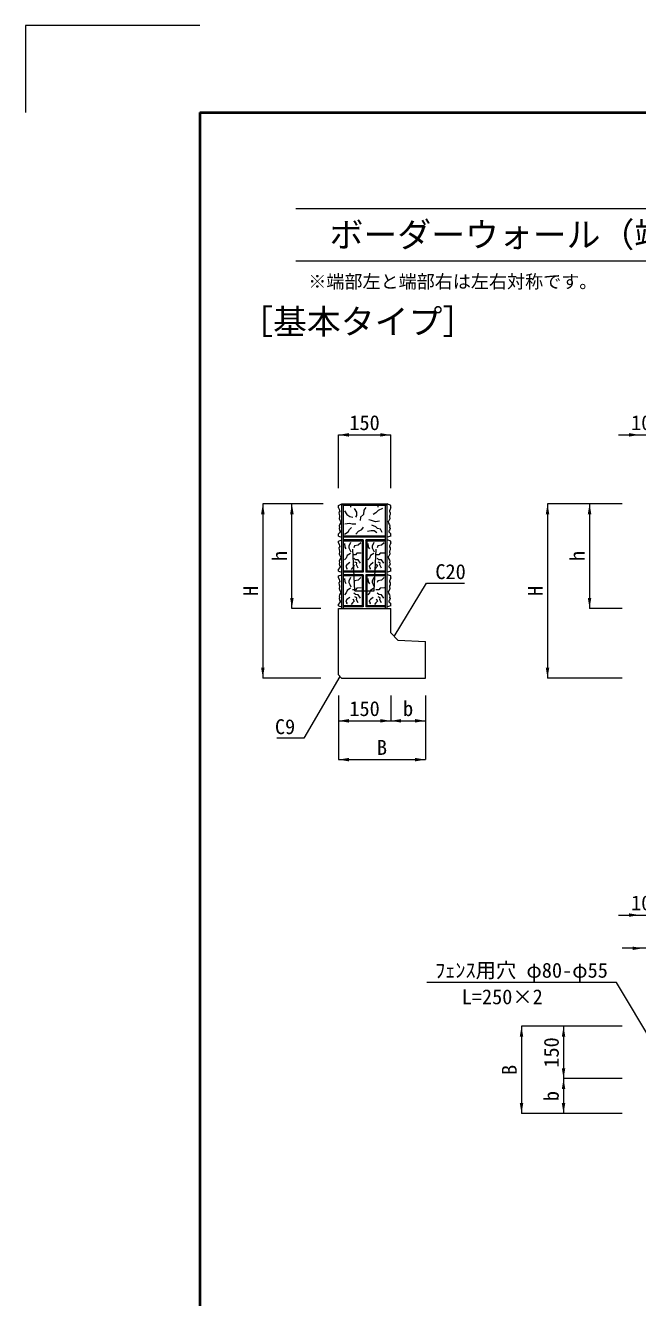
# Model space of a CAD drawing. Units: millimetres at full size. Extents: x 199178 to 219083, y 873019 to 880494.
# Drawn here: x 206506 to 208261, y 876797 to 880444 of the extents above; entities that cross this region are included whole.
import ezdxf
from ezdxf.enums import TextEntityAlignment as Align

# ---------------------------------------------------------------- set-up
doc = ezdxf.new("R2010")
doc.units = ezdxf.units.MM
doc.header["$LTSCALE"] = 20
doc.linetypes.add('DASHED_SPACED', pattern=[12, 6, -6])
for name, color, linetype, lineweight in [('0_2', 7, 'Continuous', 13), ('Defpoints_3', 7, 'Continuous', 13), ('図枠', 7, 'Continuous', 5), ('寸法線', 7, 'Continuous', 13), ('引出線', 4, 'Continuous', 13)]:
    doc.layers.add(name, color=color, linetype=linetype, lineweight=lineweight)
doc.layers.add('文字', color=7, linetype='Continuous')
doc.styles.add('ＭＳ ゴシック', font='')
doc.styles.get('ＭＳ ゴシック').set_extended_font_data('MS Gothic')

# ---------------------------------------------------------------- blocks, each defined once
blk = doc.blocks.new('filled_arrow')
at = {"color": 0, "linetype": 'Continuous', "lineweight": -2}
blk.add_solid([(7.5, 1.25), (0, 0), (7.5, -1.25)], dxfattribs=at)

msp = doc.modelspace()

# ---------------------------------------------------------------- linework, layer by layer
at = {"layer": '0_2'}
for p, q in [((207403.29, 879067.97), (207413.29, 879072.97)), ((207403.29, 879061.56), (207403.29, 879067.97)), ((207403.29, 879061.56), (207405.23, 879057.05)), ((207406.97, 879049.95), (207404.71, 879047.52)), ((207405.23, 879057.05), (207406.79, 879052.89)), ((207406.79, 879052.89), (207406.97, 879049.95)), ((207413.29, 878772.97), (207413.29, 879072.97)), ((207413.29, 879072.97), (207543.29, 879072.97)), ((207418.29, 879067.97), (207413.29, 879072.97)), ((207538.29, 879067.97), (207418.29, 879067.97)), ((207418.29, 878772.97), (207418.29, 879067.97)), ((207543.29, 879072.97), (207538.29, 879067.97)), ((207538.29, 878772.97), (207538.29, 879067.97)), ((207543.29, 878772.97), (207543.29, 879072.97)), ((207553.29, 879067.97), (207543.29, 879072.97)), ((207549.79, 879052.89), (207549.61, 879049.95)), ((207549.61, 879049.95), (207551.87, 879047.52)), ((207551.35, 879057.05), (207549.79, 879052.89)), ((207553.29, 879061.56), (207551.35, 879057.05)), ((207553.29, 879061.56), (207553.29, 879067.97)), ((207404.71, 879047.52), (207405.06, 879041.8)), ((207405.06, 879041.8), (207406.79, 879038.33)), ((207406.79, 879035.21), (207405.41, 879030.71)), ((207405.41, 879030.71), (207406.27, 879027.59)), ((207406.27, 879027.59), (207408.35, 879023.6)), ((207409.57, 879017.19), (207406.62, 879012.51)), ((207406.79, 879038.33), (207406.79, 879035.21)), ((207408.35, 879023.6), (207410.26, 879021.87)), ((207410.26, 879021.87), (207409.57, 879017.19)), ((207548.23, 879023.6), (207546.32, 879021.87)), ((207546.32, 879021.87), (207547.01, 879017.19)), ((207547.01, 879017.19), (207549.96, 879012.51)), ((207550.31, 879027.59), (207548.23, 879023.6)), ((207551.52, 879041.8), (207549.79, 879038.33)), ((207549.79, 879038.33), (207549.79, 879035.21)), ((207549.79, 879035.21), (207551.18, 879030.71)), ((207551.18, 879030.71), (207550.31, 879027.59)), ((207551.87, 879047.52), (207551.52, 879041.8)), ((207406.1, 878989.8), (207403.29, 878986.16)), ((207403.29, 878979.97), (207403.29, 878986.16)), ((207403.29, 878979.97), (207413.29, 878976.97)), ((207406.62, 879005.05), (207405.06, 879001.93)), ((207405.06, 879001.93), (207406.27, 878997.25)), ((207406.62, 879012.51), (207405.75, 879009.21)), ((207405.75, 879009.21), (207406.62, 879005.05)), ((207408.35, 878992.75), (207406.1, 878989.8)), ((207406.27, 878997.25), (207408.18, 878994.48)), ((207408.18, 878994.48), (207408.35, 878992.75)), ((207538.29, 878979.97), (207418.29, 878979.97)), ((207538.29, 878976.97), (207418.29, 878976.97)), ((207510.57, 879006.95), (207498.76, 879011.51)), ((207515.14, 879002), (207510.57, 879006.95)), ((207523.9, 878999.71), (207515.14, 879002)), ((207528.86, 878990.57), (207523.9, 878999.71)), ((207553.29, 878979.97), (207543.29, 878976.97)), ((207548.4, 878994.48), (207548.23, 878992.75)), ((207548.23, 878992.75), (207550.48, 878989.8)), ((207550.31, 878997.25), (207548.4, 878994.48)), ((207549.96, 879012.51), (207550.83, 879009.21)), ((207550.83, 879009.21), (207549.96, 879005.05)), ((207549.96, 879005.05), (207551.52, 879001.93)), ((207551.52, 879001.93), (207550.31, 878997.25)), ((207550.48, 878989.8), (207553.29, 878986.16)), ((207553.29, 878979.97), (207553.29, 878986.16)), ((207403.29, 878965.97), (207413.29, 878968.97)), ((207403.29, 878960.56), (207403.29, 878965.97)), ((207403.29, 878960.56), (207405.23, 878956.05)), ((207406.97, 878948.95), (207404.71, 878946.52)), ((207404.71, 878946.52), (207405.06, 878940.8)), ((207405.06, 878940.8), (207406.79, 878937.33)), ((207405.23, 878956.05), (207406.79, 878951.89)), ((207406.79, 878951.89), (207406.97, 878948.95)), ((207474.29, 878968.97), (207418.29, 878968.97)), ((207471.29, 878965.97), (207418.29, 878965.97)), ((207474.29, 878968.97), (207471.29, 878965.97)), ((207471.29, 878965.97), (207471.29, 878879.97)), ((207474.29, 878968.97), (207474.29, 878876.97)), ((207538.29, 878968.97), (207482.29, 878968.97)), ((207482.29, 878968.97), (207482.29, 878876.97)), ((207485.29, 878965.97), (207482.29, 878968.97)), ((207538.29, 878965.97), (207485.29, 878965.97)), ((207485.29, 878965.97), (207485.29, 878879.97)), ((207553.29, 878965.97), (207543.29, 878968.97)), ((207549.79, 878951.89), (207549.61, 878948.95)), ((207549.61, 878948.95), (207551.87, 878946.52)), ((207551.35, 878956.05), (207549.79, 878951.89)), ((207551.52, 878940.8), (207549.79, 878937.33)), ((207553.29, 878960.56), (207551.35, 878956.05)), ((207551.87, 878946.52), (207551.52, 878940.8)), ((207553.29, 878960.56), (207553.29, 878965.97)), ((207406.62, 878904.05), (207405.06, 878900.93)), ((207406.79, 878934.21), (207405.41, 878929.71)), ((207405.41, 878929.71), (207406.27, 878926.59)), ((207406.62, 878911.51), (207405.75, 878908.21)), ((207405.75, 878908.21), (207406.62, 878904.05)), ((207406.27, 878926.59), (207408.35, 878922.6)), ((207409.57, 878916.19), (207406.62, 878911.51)), ((207406.79, 878937.33), (207406.79, 878934.21)), ((207408.35, 878922.6), (207410.26, 878920.87)), ((207410.26, 878920.87), (207409.57, 878916.19)), ((207548.23, 878922.6), (207546.32, 878920.87)), ((207546.32, 878920.87), (207547.01, 878916.19)), ((207547.01, 878916.19), (207549.96, 878911.51)), ((207550.31, 878926.59), (207548.23, 878922.6)), ((207549.79, 878937.33), (207549.79, 878934.21)), ((207549.79, 878934.21), (207551.18, 878929.71)), ((207549.96, 878911.51), (207550.83, 878908.21)), ((207550.83, 878908.21), (207549.96, 878904.05)), ((207549.96, 878904.05), (207551.52, 878900.93)), ((207551.18, 878929.71), (207550.31, 878926.59)), ((207406.1, 878888.8), (207403.29, 878885.16)), ((207403.29, 878879.97), (207403.29, 878885.16)), ((207403.29, 878879.97), (207413.29, 878876.97)), ((207403.29, 878865.97), (207413.29, 878868.97)), ((207405.06, 878900.93), (207406.27, 878896.25)), ((207408.35, 878891.75), (207406.1, 878888.8)), ((207406.27, 878896.25), (207408.18, 878893.48)), ((207408.18, 878893.48), (207408.35, 878891.75)), ((207471.29, 878879.97), (207418.29, 878879.97)), ((207474.29, 878876.97), (207418.29, 878876.97)), ((207474.29, 878868.97), (207418.29, 878868.97)), ((207471.29, 878879.97), (207474.29, 878876.97)), ((207474.29, 878868.97), (207471.29, 878865.97)), ((207474.29, 878868.97), (207474.29, 878776.97)), ((207485.29, 878879.97), (207482.29, 878876.97)), ((207538.29, 878876.97), (207482.29, 878876.97)), ((207538.29, 878868.97), (207482.29, 878868.97)), ((207482.29, 878868.97), (207482.29, 878776.97)), ((207485.29, 878865.97), (207482.29, 878868.97)), ((207538.29, 878879.97), (207485.29, 878879.97)), ((207553.29, 878879.97), (207543.29, 878876.97)), ((207553.29, 878865.97), (207543.29, 878868.97)), ((207548.4, 878893.48), (207548.23, 878891.75)), ((207548.23, 878891.75), (207550.48, 878888.8)), ((207550.31, 878896.25), (207548.4, 878893.48)), ((207551.52, 878900.93), (207550.31, 878896.25)), ((207550.48, 878888.8), (207553.29, 878885.16)), ((207553.29, 878879.97), (207553.29, 878885.16)), ((207403.29, 878860.56), (207403.29, 878865.97)), ((207403.29, 878860.56), (207405.23, 878856.05)), ((207406.97, 878848.95), (207404.71, 878846.52)), ((207404.71, 878846.52), (207405.06, 878840.8)), ((207405.06, 878840.8), (207406.79, 878837.33)), ((207405.23, 878856.05), (207406.79, 878851.89)), ((207406.79, 878834.21), (207405.41, 878829.71)), ((207406.79, 878851.89), (207406.97, 878848.95)), ((207406.79, 878837.33), (207406.79, 878834.21)), ((207471.29, 878865.97), (207418.29, 878865.97)), ((207471.29, 878865.97), (207471.29, 878779.97)), ((207538.29, 878865.97), (207485.29, 878865.97)), ((207485.29, 878865.97), (207485.29, 878779.97)), ((207549.79, 878851.89), (207549.61, 878848.95)), ((207549.61, 878848.95), (207551.87, 878846.52)), ((207551.35, 878856.05), (207549.79, 878851.89)), ((207551.52, 878840.8), (207549.79, 878837.33)), ((207549.79, 878837.33), (207549.79, 878834.21)), ((207549.79, 878834.21), (207551.18, 878829.71)), ((207553.29, 878860.56), (207551.35, 878856.05)), ((207551.87, 878846.52), (207551.52, 878840.8)), ((207553.29, 878860.56), (207553.29, 878865.97)), ((207406.62, 878804.05), (207405.06, 878800.93)), ((207405.06, 878800.93), (207406.27, 878796.25)), ((207405.41, 878829.71), (207406.27, 878826.59)), ((207406.62, 878811.51), (207405.75, 878808.21)), ((207405.75, 878808.21), (207406.62, 878804.05)), ((207406.27, 878826.59), (207408.35, 878822.6)), ((207406.27, 878796.25), (207408.18, 878793.48)), ((207409.57, 878816.19), (207406.62, 878811.51)), ((207408.35, 878822.6), (207410.26, 878820.87)), ((207410.26, 878820.87), (207409.57, 878816.19)), ((207548.23, 878822.6), (207546.32, 878820.87)), ((207546.32, 878820.87), (207547.01, 878816.19)), ((207547.01, 878816.19), (207549.96, 878811.51)), ((207550.31, 878826.59), (207548.23, 878822.6)), ((207550.31, 878796.25), (207548.4, 878793.48)), ((207549.96, 878811.51), (207550.83, 878808.21)), ((207550.83, 878808.21), (207549.96, 878804.05)), ((207549.96, 878804.05), (207551.52, 878800.93)), ((207551.18, 878829.71), (207550.31, 878826.59)), ((207551.52, 878800.93), (207550.31, 878796.25)), ((207406.1, 878788.8), (207403.29, 878785.16)), ((207403.29, 878779.97), (207403.29, 878785.16)), ((207403.29, 878779.97), (207413.29, 878776.97)), ((207403.29, 878581.97), (207403.29, 878772.97)), ((207403.29, 878772.97), (207553.29, 878772.97)), ((207408.35, 878791.75), (207406.1, 878788.8)), ((207408.18, 878793.48), (207408.35, 878791.75)), ((207471.29, 878779.97), (207418.29, 878779.97)), ((207474.29, 878776.97), (207418.29, 878776.97)), ((207471.29, 878779.97), (207474.29, 878776.97)), ((207485.29, 878779.97), (207482.29, 878776.97)), ((207538.29, 878776.97), (207482.29, 878776.97)), ((207538.29, 878779.97), (207485.29, 878779.97)), ((207553.29, 878779.97), (207543.29, 878776.97)), ((207548.4, 878793.48), (207548.23, 878791.75)), ((207548.23, 878791.75), (207550.48, 878788.8)), ((207550.48, 878788.8), (207553.29, 878785.16)), ((207553.29, 878779.97), (207553.29, 878785.16)), ((207553.29, 878702.97), (207553.29, 878772.97)), ((207553.29, 878702.97), (207573.29, 878681.97)), ((207573.29, 878681.97), (207653.29, 878677.97)), ((207653.29, 878572.97), (207653.29, 878677.97)), ((207412.29, 878572.97), (207403.29, 878581.97)), ((207412.29, 878572.97), (207653.29, 878572.97))]:
    msp.add_line(p, q, dxfattribs=at)
at = {"layer": '0_2', "linetype": 'DASHED_SPACED'}
for p, q in [((207450.79, 878822.97), (207438.29, 879072.97)), ((207505.79, 878822.97), (207518.29, 879072.97)), ((207450.79, 878822.97), (207505.79, 878822.97))]:
    msp.add_line(p, q, dxfattribs=at)
at = {"layer": '0_2'}
for points in [[(207420.65, 879052.25), (207427.13, 879041.59), (207436.27, 879036.26), (207444.65, 879033.98)], [(207448.46, 879059.49), (207455.32, 879048.45), (207455.32, 879039.31), (207452.66, 879033.98)], [(207482.37, 879062.53), (207476.28, 879054.16), (207475.52, 879042.35), (207467.13, 879033.98), (207465.61, 879025.22)], [(207530, 879059.49), (207517.81, 879053.78), (207510.95, 879046.92), (207503.33, 879042.35)], [(207421.79, 879014.94), (207434.75, 879016.84), (207442.75, 879014.94), (207453.04, 879015.7)], [(207521.24, 879022.56), (207510.19, 879020.65), (207498.38, 879024.46), (207490.38, 879026.36)], [(207420.65, 878985.24), (207430.94, 878992.48), (207435.13, 878998.95), (207440.46, 879004.66)], [(207453.42, 878986), (207461.42, 878994.38), (207470.94, 878998.57), (207475.52, 879005.8)], [(207513.24, 878989.43), (207505.62, 878995.52), (207496.85, 878995.14), (207486.95, 878993.62)], [(207426.04, 878943.36), (207422.61, 878948.69), (207421.85, 878958.59)], [(207438.24, 878961.64), (207433.28, 878950.98), (207432.9, 878946.79), (207436.33, 878941.08), (207438.62, 878934.99)], [(207467.57, 878961.26), (207460.33, 878954.02), (207449.67, 878951.74), (207447.76, 878946.79)], [(207493.04, 878943.36), (207489.61, 878948.69), (207488.85, 878958.59)], [(207505.24, 878961.64), (207500.28, 878950.98), (207499.9, 878946.79), (207503.33, 878941.08), (207505.62, 878934.99)], [(207534.57, 878961.26), (207527.33, 878954.02), (207516.67, 878951.74), (207514.76, 878946.79)], [(207437.85, 878930.42), (207428.33, 878924.32), (207425.28, 878917.09), (207421.09, 878911.76)], [(207435.95, 878904.53), (207427.95, 878898.05), (207424.9, 878894.25), (207427.57, 878887.39), (207426.42, 878884.73)], [(207468.72, 878931.56), (207455.76, 878930.8), (207451.95, 878926.23), (207443.57, 878926.23)], [(207466.81, 878902.62), (207459.57, 878911.76), (207452.71, 878912.52), (207447.76, 878916.71)], [(207459.95, 878888.54), (207455.38, 878897.67), (207456.52, 878903), (207450.81, 878905.67)], [(207504.85, 878930.42), (207495.33, 878924.32), (207492.28, 878917.09), (207488.09, 878911.76)], [(207502.95, 878904.53), (207494.95, 878898.05), (207491.9, 878894.25), (207494.57, 878887.39), (207493.42, 878884.73)], [(207535.72, 878931.56), (207522.76, 878930.8), (207518.95, 878926.23), (207510.57, 878926.23)], [(207533.81, 878902.62), (207526.57, 878911.76), (207519.71, 878912.52), (207514.76, 878916.71)], [(207526.95, 878888.54), (207522.38, 878897.67), (207523.52, 878903), (207517.81, 878905.67)], [(207444.71, 878899.96), (207448.14, 878893.49), (207443.95, 878888.92), (207440.14, 878883.97)], [(207511.71, 878899.96), (207515.14, 878893.49), (207510.95, 878888.92), (207507.14, 878883.97)], [(207437.85, 878830.42), (207428.33, 878824.32), (207425.28, 878817.09), (207421.09, 878811.76)], [(207426.04, 878843.36), (207422.61, 878848.69), (207421.85, 878858.59)], [(207438.24, 878861.64), (207433.28, 878850.98), (207432.9, 878846.79), (207436.33, 878841.08), (207438.62, 878834.99)], [(207468.72, 878831.56), (207455.76, 878830.8), (207451.95, 878826.23), (207443.57, 878826.23)], [(207467.57, 878861.26), (207460.33, 878854.02), (207449.67, 878851.74), (207447.76, 878846.79)], [(207504.85, 878830.42), (207495.33, 878824.32), (207492.28, 878817.09), (207488.09, 878811.76)], [(207493.04, 878843.36), (207489.61, 878848.69), (207488.85, 878858.59)], [(207505.24, 878861.64), (207500.28, 878850.98), (207499.9, 878846.79), (207503.33, 878841.08), (207505.62, 878834.99)], [(207535.72, 878831.56), (207522.76, 878830.8), (207518.95, 878826.23), (207510.57, 878826.23)], [(207534.57, 878861.26), (207527.33, 878854.02), (207516.67, 878851.74), (207514.76, 878846.79)], [(207435.95, 878804.53), (207427.95, 878798.05), (207424.9, 878794.25), (207427.57, 878787.39), (207426.42, 878784.73)], [(207444.71, 878799.96), (207448.14, 878793.49), (207443.95, 878788.92), (207440.14, 878783.97)], [(207466.81, 878802.62), (207459.57, 878811.76), (207452.71, 878812.52), (207447.76, 878816.71)], [(207459.95, 878788.54), (207455.38, 878797.67), (207456.52, 878803), (207450.81, 878805.67)], [(207502.95, 878804.53), (207494.95, 878798.05), (207491.9, 878794.25), (207494.57, 878787.39), (207493.42, 878784.73)], [(207511.71, 878799.96), (207515.14, 878793.49), (207510.95, 878788.92), (207507.14, 878783.97)], [(207533.81, 878802.62), (207526.57, 878811.76), (207519.71, 878812.52), (207514.76, 878816.71)], [(207526.95, 878788.54), (207522.38, 878797.67), (207523.52, 878803), (207517.81, 878805.67)]]:
    msp.add_lwpolyline(points, dxfattribs=at)
at = {"layer": 'Defpoints_3'}
for p, q in [((206505.78, 880444.32), (206505.78, 880194.32)), ((207005.78, 880444.32), (206505.78, 880444.32))]:
    msp.add_line(p, q, dxfattribs=at)
at = {"layer": '図枠', "lineweight": 40}
for q in [(211505.78, 880194.32), (207005.78, 873269.32)]:
    msp.add_line((207005.78, 880194.32), q, dxfattribs=at)
at = {"layer": '図枠', "lineweight": 13}
for p, q in [((207280.78, 879919.32), (211230.78, 879919.32)), ((207280.78, 879769.32), (211230.78, 879769.32))]:
    msp.add_line(p, q, dxfattribs=at)
at = {"layer": '寸法線'}
for p, q in [((207403.29, 879270.35), (207553.29, 879270.35)), ((207403.29, 879117.97), (207403.29, 879270.35)), ((207553.29, 879117.97), (207553.29, 879270.35)), ((208206.78, 879270.35), (208336.78, 879270.35)), ((207186.59, 879072.97), (207186.59, 878572.97)), ((207359.29, 879072.97), (207186.59, 879072.97)), ((207269.94, 878772.97), (207269.94, 879072.97)), ((207359.29, 879072.97), (207269.94, 879072.97)), ((208003.07, 879072.97), (208003.07, 878572.97)), ((208216.78, 879072.97), (208003.07, 879072.97)), ((208123.58, 879072.97), (208123.58, 878772.97)), ((208216.78, 879072.97), (208123.58, 879072.97)), ((207353.29, 878772.97), (207269.94, 878772.97)), ((208216.78, 878772.97), (208123.58, 878772.97)), ((207353.29, 878572.97), (207186.59, 878572.97)), ((208216.78, 878572.97), (208003.07, 878572.97)), ((207403.29, 878522.97), (207403.29, 878339.19)), ((207403.29, 878522.97), (207403.29, 878450.49)), ((207553.29, 878522.97), (207553.29, 878450.49)), ((207553.29, 878522.97), (207553.29, 878450.49)), ((207653.29, 878522.97), (207653.29, 878339.19)), ((207653.29, 878522.97), (207653.29, 878450.49)), ((207403.29, 878450.49), (207553.29, 878450.49)), ((207553.29, 878450.49), (207653.29, 878450.49)), ((207403.29, 878339.19), (207653.29, 878339.19)), ((208206.78, 877893.45), (208336.78, 877893.45)), ((208401.78, 877798.22), (208216.78, 877798.22)), ((207928.45, 877574.5), (207928.45, 877324.5)), ((208216.78, 877574.5), (207928.45, 877574.5)), ((208048.97, 877574.5), (208048.97, 877424.5)), ((208216.78, 877574.5), (208048.97, 877574.5)), ((208216.78, 877424.5), (208048.97, 877424.5)), ((208048.97, 877424.5), (208048.97, 877324.5)), ((208216.78, 877424.5), (208048.97, 877424.5)), ((208216.78, 877324.5), (207928.45, 877324.5)), ((208216.78, 877324.5), (208048.97, 877324.5))]:
    msp.add_line(p, q, dxfattribs=at)
at = {"layer": '引出線'}
for points in [[(207563.29, 878692.46), (207656.38, 878845.6), (207764.53, 878845.6)], [(207407.79, 878577.47), (207304.43, 878401), (207226.66, 878401)], [(208308.05, 877521), (208201.15, 877700.57), (207656.48, 877700.57)]]:
    msp.add_lwpolyline(points, dxfattribs=at)

# ---------------------------------------------------------------- block references
at = {"layer": '寸法線', "xscale": 4, "yscale": 4}
for p in [(207403.29, 879270.35), (207403.29, 878450.49), (207553.29, 878450.49), (207403.29, 878339.19)]:
    msp.add_blockref('filled_arrow', p, dxfattribs=at)
for p, rotation in [((207553.29, 879270.35), 180), ((208266.78, 879270.35), 180), ((207186.59, 879072.97), 270), ((207269.94, 879072.97), 270), ((208003.07, 879072.97), 270), ((208123.58, 879072.97), 270), ((207269.94, 878772.97), 90), ((208123.58, 878772.97), 90), ((207186.59, 878572.97), 90), ((208003.07, 878572.97), 90), ((207553.29, 878450.49), 180), ((207653.29, 878450.49), 180), ((207653.29, 878339.19), 180), ((208266.78, 877893.45), 180), ((208276.78, 877798.22), 180), ((207928.45, 877574.5), 270), ((208048.97, 877574.5), 270), ((208048.97, 877424.5), 90), ((208048.97, 877424.5), 270), ((207928.45, 877324.5), 90), ((208048.97, 877324.5), 90)]:
    msp.add_blockref('filled_arrow', p, dxfattribs=dict(at, rotation=rotation))
at = {"layer": '引出線', "xscale": 0.16, "yscale": 0.16}
for p, rotation in [((207563.29, 878692.46), 58.7), ((207407.79, 878577.47), 239.6)]:
    msp.add_blockref('filled_arrow', p, dxfattribs=dict(at, rotation=rotation))

# ---------------------------------------------------------------- texts
at = {"layer": '0_2', "style": 'ＭＳ ゴシック'}
msp.add_text('［基本タイプ］', height=71.21, dxfattribs=at).set_placement((207458.69, 879595.09), align=Align.MIDDLE_CENTER)
at = {"layer": '図枠', "style": 'ＭＳ ゴシック'}
msp.add_text('\u3000ボーダーウォール（端部）', height=71.21, dxfattribs=at).set_placement((207280.78, 879844.32), align=Align.MIDDLE_LEFT)
at = {"layer": '寸法線', "style": 'ＭＳ ゴシック'}
for s, p in [('150', (207478.29, 879305.35)), ('10', (208271.78, 879305.35)), ('150', (207478.29, 878485.49)), ('b', (207603.29, 878485.49)), ('B', (207528.29, 878374.19)), ('10', (208271.78, 877928.45))]:
    msp.add_text(s, height=42.72, dxfattribs=at).set_placement(p, align=Align.MIDDLE_CENTER)
for s, p in [('h', (207234.94, 878922.97)), ('h', (208088.58, 878922.97)), ('H', (207151.59, 878822.97)), ('H', (207968.07, 878822.97)), ('150', (208013.97, 877499.5)), ('B', (207893.45, 877449.5)), ('b', (208013.97, 877374.5))]:
    msp.add_text(s, height=42.72, rotation=90, dxfattribs=at).set_placement(p, align=Align.MIDDLE_CENTER)
at = {"layer": '引出線', "style": 'ＭＳ ゴシック'}
msp.add_text('C20', height=42.72, dxfattribs=at).set_placement((207681.38, 878899.6), align=Align.TOP_LEFT)
for s, p in [('C9', (207279.43, 878455)), ('ﾌｪﾝｽ用穴 φ80-φ55', (208176.15, 877756.63))]:
    msp.add_text(s, height=42.72, dxfattribs=at).set_placement(p, align=Align.TOP_RIGHT)
msp.add_text('L=250×2', height=42.72, dxfattribs=at).set_placement((207989.42, 877624.97), align=Align.BOTTOM_RIGHT)
at = {"layer": '文字', "style": 'ＭＳ ゴシック'}
msp.add_text('※端部左と端部右は左右対称です。', height=37.98, dxfattribs=at).set_placement((207317, 879710), align=Align.MIDDLE_LEFT)

doc.saveas('drawing.dxf')
